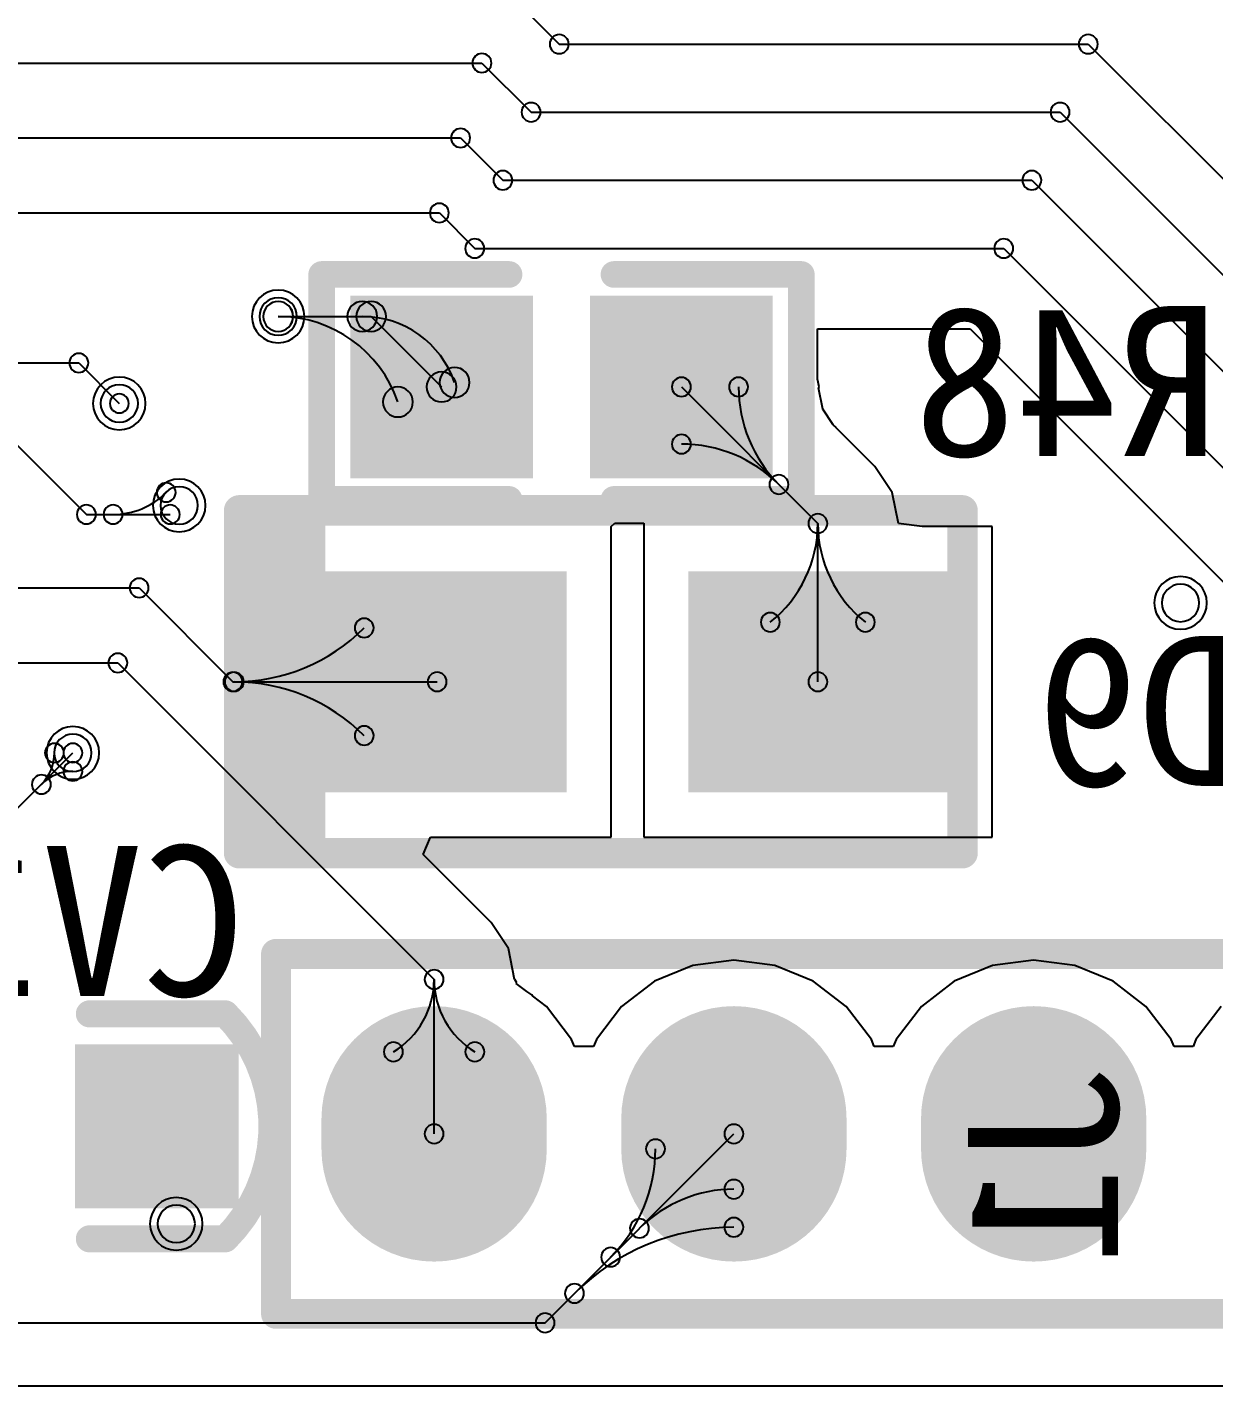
# Model space of a CAD drawing. Header units: inches. Extents: x 32166 to 34772, y 2386 to 4229.
# Drawn here: x 33718.05 to 33752.25, y 3073.33 to 3112.47 of the extents above; entities that cross this region are included whole.
import ezdxf

# ---------------------------------------------------------------- set-up
doc = ezdxf.new("R2010")
doc.units = ezdxf.units.IN
doc.header["$LTSCALE"] = 0.64311
doc.header["$MEASUREMENT"] = 0
for name, color, linetype in [('BOTTOMLAYER', 5, 'CONTINUOUS'), ('BOTTOMOVERLAY', 54, 'CONTINUOUS'), ('BOTTOMPASTE', 16, 'CONTINUOUS'), ('BOTTOMSOLDER', 6, 'CONTINUOUS'), ('KEEPOUTLAYER', 6, 'CONTINUOUS'), ('MULTILAYER', 9, 'CONTINUOUS')]:
    doc.layers.add(name, color=color, linetype=linetype)
doc.styles.get("Standard").update_dxf_attribs({"font": 'txt', "width": 0.8})

msp = doc.modelspace()

# ---------------------------------------------------------------- linework, layer by layer
at = {"layer": 'BOTTOMLAYER'}
for p, q in [((33731.77, 3113.593), (33733.385, 3111.977)), ((33733.385, 3111.977), (33748.631, 3111.977)), ((33748.631, 3111.977), (33767.449, 3093.159)), ((33713.449, 3111.433), (33731.156, 3111.433)), ((33731.156, 3111.433), (33732.573, 3110.016)), ((33732.573, 3110.016), (33747.818, 3110.016)), ((33747.818, 3110.016), (33766.636, 3091.198)), ((33713.449, 3109.273), (33730.542, 3109.273)), ((33730.542, 3109.273), (33731.761, 3108.055)), ((33731.761, 3108.055), (33747.006, 3108.055)), ((33747.006, 3108.055), (33765.824, 3089.237)), ((33713.449, 3107.113), (33729.929, 3107.113)), ((33729.929, 3107.113), (33730.948, 3106.093)), ((33730.948, 3106.093), (33746.194, 3106.093)), ((33746.194, 3106.093), (33765.012, 3087.276)), ((33725.284, 3104.132), (33727.964, 3104.132)), ((33727.964, 3104.132), (33729.994, 3102.102)), ((33740.829, 3102.326), (33740.829, 3103.772)), ((33740.829, 3103.772), (33745.232, 3103.772)), ((33745.232, 3103.772), (33763.37, 3085.634)), ((33713.449, 3102.793), (33719.54, 3102.793)), ((33719.54, 3102.793), (33720.706, 3101.627)), ((33740.873, 3102.102), (33740.829, 3102.326)), ((33736.906, 3102.102), (33740.838, 3098.17)), ((33740.856, 3102.08), (33740.873, 3102.102)), ((33740.979, 3101.461), (33740.856, 3102.08)), ((33740.873, 3102.102), (33740.873, 3102.102)), ((33741.28, 3101.011), (33740.979, 3101.461)), ((33741.307, 3100.983), (33741.28, 3101.011)), ((33741.364, 3100.94), (33741.307, 3100.983)), ((33741.357, 3100.933), (33741.364, 3100.94)), ((33742.479, 3099.812), (33741.357, 3100.933)), ((33717.553, 3100.633), (33719.756, 3098.43)), ((33742.982, 3099.059), (33742.479, 3099.812)), ((33743.165, 3098.17), (33742.982, 3099.059)), ((33742.982, 3099.059), (33742.982, 3099.059)), ((33719.756, 3098.43), (33722.174, 3098.43)), ((33734.885, 3098.081), (33734.983, 3098.179)), ((33734.885, 3089.138), (33734.885, 3098.081)), ((33734.885, 3098.081), (33734.885, 3098.081)), ((33734.885, 3098.081), (33734.885, 3098.081)), ((33734.983, 3098.179), (33735.818, 3098.179)), ((33735.818, 3098.179), (33735.818, 3098.081)), ((33735.818, 3098.081), (33735.818, 3098.081)), ((33735.818, 3098.081), (33735.818, 3089.138)), ((33740.838, 3093.61), (33740.838, 3098.17)), ((33743.844, 3098.081), (33743.165, 3098.17)), ((33745.858, 3098.081), (33743.844, 3098.081)), ((33745.858, 3089.138), (33745.858, 3098.081)), ((33713.449, 3096.313), (33721.277, 3096.313)), ((33721.277, 3096.313), (33723.98, 3093.61)), ((33713.449, 3094.153), (33720.663, 3094.153)), ((33720.663, 3094.153), (33729.778, 3085.038)), ((33723.98, 3093.61), (33729.865, 3093.61)), ((33717.639, 3089.833), (33719.367, 3091.561)), ((33729.467, 3088.632), (33729.677, 3089.138)), ((33729.677, 3089.138), (33734.885, 3089.138)), ((33735.818, 3089.138), (33745.858, 3089.138)), ((33731.42, 3086.679), (33729.467, 3088.632)), ((33731.923, 3085.926), (33731.42, 3086.679)), ((33732.1, 3085.038), (33731.923, 3085.926)), ((33737.234, 3085.439), (33736.131, 3084.982)), ((33738.418, 3085.595), (33737.234, 3085.439)), ((33739.603, 3085.439), (33738.418, 3085.595)), ((33740.706, 3084.982), (33739.603, 3085.439)), ((33745.874, 3085.439), (33744.771, 3084.982)), ((33747.058, 3085.595), (33745.874, 3085.439)), ((33748.243, 3085.439), (33747.058, 3085.595)), ((33749.346, 3084.982), (33748.243, 3085.439)), ((33729.778, 3080.588), (33729.778, 3085.038)), ((33732.101, 3085.038), (33732.1, 3085.037)), ((33732.1, 3085.037), (33732.1, 3085.038)), ((33732.131, 3084.99), (33732.101, 3085.038)), ((33732.162, 3084.942), (33732.131, 3084.99)), ((33732.148, 3084.919), (33732.162, 3084.942)), ((33732.447, 3084.69), (33732.148, 3084.919)), ((33732.162, 3084.942), (33732.162, 3084.942)), ((33732.162, 3084.942), (33732.162, 3084.942)), ((33732.162, 3084.942), (33732.162, 3084.942)), ((33732.162, 3084.942), (33732.162, 3084.942)), ((33732.162, 3084.942), (33732.162, 3084.942)), ((33732.162, 3084.942), (33732.162, 3084.942)), ((33732.162, 3084.942), (33732.162, 3084.942)), ((33732.162, 3084.942), (33732.162, 3084.942)), ((33732.593, 3084.592), (33732.447, 3084.69)), ((33736.131, 3084.982), (33735.183, 3084.255)), ((33741.654, 3084.255), (33740.706, 3084.982)), ((33744.771, 3084.982), (33743.823, 3084.255)), ((33750.293, 3084.255), (33749.346, 3084.982)), ((33732.613, 3084.562), (33732.593, 3084.592)), ((33733.014, 3084.255), (33732.613, 3084.562)), ((33733.741, 3083.308), (33733.014, 3084.255)), ((33735.183, 3084.255), (33734.456, 3083.308)), ((33742.381, 3083.308), (33741.654, 3084.255)), ((33743.823, 3084.255), (33743.096, 3083.308)), ((33751.021, 3083.308), (33750.293, 3084.255)), ((33752.463, 3084.255), (33751.736, 3083.308)), ((33733.824, 3083.106), (33733.741, 3083.308)), ((33734.373, 3083.106), (33733.824, 3083.106)), ((33734.456, 3083.308), (33734.373, 3083.106)), ((33742.464, 3083.106), (33742.381, 3083.308)), ((33743.013, 3083.106), (33742.464, 3083.106)), ((33743.096, 3083.308), (33743.013, 3083.106)), ((33751.104, 3083.106), (33751.021, 3083.308)), ((33751.653, 3083.106), (33751.104, 3083.106)), ((33751.736, 3083.308), (33751.653, 3083.106)), ((33732.975, 3075.145), (33738.418, 3080.588)), ((33712.455, 3075.145), (33732.975, 3075.145))]:
    msp.add_line(p, q, dxfattribs=at)
at = {"layer": 'BOTTOMLAYER', "const_width": 5.616}
for points in [[(33729.778, 3080.156), (33729.778, 3081.02)], [(33738.418, 3081.02), (33738.418, 3080.156)], [(33747.058, 3081.02), (33747.058, 3080.156)]]:
    msp.add_lwpolyline(points, dxfattribs=at)
at = {"layer": 'BOTTOMLAYER', "const_width": 2.808}
for points in [[(33731.182, 3081.02, 1), (33728.374, 3081.02, 1)], [(33739.822, 3081.02, 1), (33737.014, 3081.02, 1)], [(33748.462, 3081.02, 1), (33745.654, 3081.02, 1)], [(33731.182, 3080.156, 1), (33728.374, 3080.156, 1)], [(33739.822, 3080.156, 1), (33737.014, 3080.156, 1)], [(33748.462, 3080.156, 1), (33745.654, 3080.156, 1)]]:
    msp.add_lwpolyline(points, format="xyb", close=True, dxfattribs=at)
at = {"layer": 'BOTTOMLAYER'}
for centre, radius, start, end in [((33733.385, 3111.977), 0.274, 0, 180), ((33733.385, 3111.977), 0.274, 0, 180), ((33748.631, 3111.977), 0.274, 0, 180), ((33748.631, 3111.977), 0.274, 0, 180), ((33731.156, 3111.433), 0.274, 0, 180), ((33731.156, 3111.433), 0.274, 0, 180), ((33733.385, 3111.977), 0.274, 180, 0), ((33733.385, 3111.977), 0.274, 180, 0), ((33748.631, 3111.977), 0.274, 180, 0), ((33748.631, 3111.977), 0.274, 180, 0), ((33731.156, 3111.433), 0.274, 180, 0), ((33731.156, 3111.433), 0.274, 180, 0), ((33732.573, 3110.016), 0.274, 0, 180), ((33732.573, 3110.016), 0.274, 0, 180), ((33747.818, 3110.016), 0.274, 0, 180), ((33747.818, 3110.016), 0.274, 0, 180), ((33732.573, 3110.016), 0.274, 180, 0), ((33732.573, 3110.016), 0.274, 180, 0), ((33747.818, 3110.016), 0.274, 180, 0), ((33747.818, 3110.016), 0.274, 180, 0), ((33730.542, 3109.273), 0.274, 0, 180), ((33730.542, 3109.273), 0.274, 0, 180), ((33730.542, 3109.273), 0.274, 180, 0), ((33730.542, 3109.273), 0.274, 180, 0), ((33731.761, 3108.055), 0.274, 0, 180), ((33731.761, 3108.055), 0.274, 0, 180), ((33747.006, 3108.055), 0.274, 0, 180), ((33747.006, 3108.055), 0.274, 0, 180), ((33731.761, 3108.055), 0.274, 180, 0), ((33731.761, 3108.055), 0.274, 180, 0), ((33747.006, 3108.055), 0.274, 180, 0), ((33747.006, 3108.055), 0.274, 180, 0), ((33729.929, 3107.113), 0.274, 0, 180), ((33729.929, 3107.113), 0.274, 0, 180), ((33729.929, 3107.113), 0.274, 180, 0), ((33729.929, 3107.113), 0.274, 180, 0), ((33730.948, 3106.093), 0.274, 0, 180), ((33730.948, 3106.093), 0.274, 0, 180), ((33746.194, 3106.093), 0.274, 0, 180), ((33746.194, 3106.093), 0.274, 0, 180), ((33730.948, 3106.093), 0.274, 180, 0), ((33730.948, 3106.093), 0.274, 180, 0), ((33746.194, 3106.093), 0.274, 180, 0), ((33746.194, 3106.093), 0.274, 180, 0), ((33725.284, 3104.132), 0.54, 0, 180), ((33725.284, 3104.132), 0.432, 0, 180), ((33725.285, 3104.132), 0.432, 0, 180), ((33725.285, 3104.132), 0.432, 0, 180), ((33727.706, 3104.132), 0.432, 0, 180), ((33727.706, 3104.132), 0.432, 0, 180), ((33727.964, 3104.132), 0.432, 0, 180), ((33727.964, 3104.132), 0.432, 0, 180), ((33725.284, 3104.132), 0.54, 180, 0), ((33725.284, 3104.132), 0.432, 180, 0), ((33725.285, 3104.132), 0.432, 180, 0), ((33725.285, 3104.132), 0.432, 180, 0), ((33725.285, 3100.482), 3.65, 18.977, 90), ((33725.285, 3100.482), 3.65, 18.977, 90), ((33727.706, 3104.132), 0.432, 180, 0), ((33727.706, 3104.132), 0.432, 180, 0), ((33727.964, 3104.132), 0.432, 180, 0), ((33727.964, 3104.132), 0.432, 180, 0), ((33727.706, 3101.315), 2.817, 18.977, 90), ((33727.706, 3101.315), 2.817, 18.977, 90), ((33719.54, 3102.793), 0.274, 0, 180), ((33719.54, 3102.793), 0.274, 0, 180), ((33719.54, 3102.793), 0.274, 180, 0), ((33719.54, 3102.793), 0.274, 180, 0), ((33730.37, 3102.231), 0.432, 0, 180), ((33730.37, 3102.231), 0.432, 0, 180), ((33729.994, 3102.102), 0.432, 0, 180), ((33730.37, 3102.231), 0.432, 180, 0), ((33730.37, 3102.231), 0.432, 180, 0), ((33736.906, 3102.102), 0.274, 0, 180), ((33738.552, 3102.102), 0.274, 0, 180), ((33738.552, 3102.102), 0.274, 0, 180), ((33720.706, 3101.627), 0.54, 0, 180), ((33720.706, 3101.627), 0.274, 0, 180), ((33728.736, 3101.669), 0.432, 0, 180), ((33728.736, 3101.669), 0.432, 0, 180), ((33729.994, 3102.102), 0.432, 180, 0), ((33736.906, 3102.102), 0.274, 180, 0), ((33738.552, 3102.102), 0.274, 180, 0), ((33738.552, 3102.102), 0.274, 180, 0), ((33742.526, 3102.102), 3.974, 180, 225), ((33742.526, 3102.102), 3.974, 180, 225), ((33720.706, 3101.627), 0.54, 180, 0), ((33720.706, 3101.627), 0.274, 180, 0), ((33728.736, 3101.669), 0.432, 180, 0), ((33728.736, 3101.669), 0.432, 180, 0), ((33736.906, 3100.456), 0.274, 0, 180), ((33736.906, 3100.456), 0.274, 0, 180), ((33736.906, 3100.456), 0.274, 180, 0), ((33736.906, 3100.456), 0.274, 180, 0), ((33736.906, 3096.482), 3.974, 45, 90), ((33736.906, 3096.482), 3.974, 45, 90), ((33739.716, 3099.292), 0.274, 0, 180), ((33739.716, 3099.292), 0.274, 0, 180), ((33739.716, 3099.292), 0.274, 0, 180), ((33739.716, 3099.292), 0.274, 0, 180), ((33722.058, 3099.065), 0.274, 0, 180), ((33722.058, 3099.065), 0.274, 0, 180), ((33722.433, 3098.689), 0.54, 0, 180), ((33739.716, 3099.292), 0.274, 180, 0), ((33739.716, 3099.292), 0.274, 180, 0), ((33739.716, 3099.292), 0.274, 180, 0), ((33739.716, 3099.292), 0.274, 180, 0), ((33719.756, 3098.43), 0.274, 0, 180), ((33719.756, 3098.43), 0.274, 0, 180), ((33720.525, 3098.43), 0.274, 0, 180), ((33720.525, 3098.43), 0.274, 0, 180), ((33720.525, 3100.597), 2.167, 270.0002, 315.0002), ((33720.525, 3100.597), 2.167, 270.0002, 315.0002), ((33722.058, 3099.065), 0.274, 180, 0), ((33722.058, 3099.065), 0.274, 180, 0), ((33722.433, 3098.689), 0.54, 180, 0), ((33722.174, 3098.43), 0.274, 0, 180), ((33719.756, 3098.43), 0.274, 180, 0), ((33719.756, 3098.43), 0.274, 180, 0), ((33720.525, 3098.43), 0.274, 180, 0), ((33720.525, 3098.43), 0.274, 180, 0), ((33722.174, 3098.43), 0.274, 180, 0), ((33740.838, 3098.17), 0.274, 0, 180), ((33740.838, 3098.17), 0.274, 0, 180), ((33740.838, 3098.17), 0.274, 0, 180), ((33740.838, 3098.17), 0.274, 0, 180), ((33740.838, 3098.17), 0.274, 0, 180), ((33740.838, 3098.17), 0.274, 0, 180), ((33737.196, 3098.17), 3.641, 308.6061, 0.0001), ((33737.196, 3098.17), 3.641, 308.6061, 0.0001), ((33740.838, 3098.17), 0.274, 180, 0), ((33740.838, 3098.17), 0.274, 180, 0), ((33740.838, 3098.17), 0.274, 180, 0), ((33740.838, 3098.17), 0.274, 180, 0), ((33740.838, 3098.17), 0.274, 180, 0), ((33740.838, 3098.17), 0.274, 180, 0), ((33744.479, 3098.17), 3.641, 179.9999, 231.3939), ((33744.479, 3098.17), 3.641, 179.9999, 231.3939), ((33721.277, 3096.313), 0.274, 0, 180), ((33721.277, 3096.313), 0.274, 0, 180), ((33751.291, 3095.881), 0.54, 0, 180), ((33721.277, 3096.313), 0.274, 180, 0), ((33721.277, 3096.313), 0.274, 180, 0), ((33739.468, 3095.325), 0.274, 0, 180), ((33739.468, 3095.325), 0.274, 0, 180), ((33742.207, 3095.325), 0.274, 0, 180), ((33742.207, 3095.325), 0.274, 0, 180), ((33751.291, 3095.881), 0.54, 180, 0), ((33727.764, 3095.161), 0.274, 0, 180), ((33727.764, 3095.161), 0.274, 0, 180), ((33739.468, 3095.325), 0.274, 180, 0), ((33739.468, 3095.325), 0.274, 180, 0), ((33742.207, 3095.325), 0.274, 180, 0), ((33742.207, 3095.325), 0.274, 180, 0), ((33724.018, 3098.908), 5.298, 269.9999, 314.9999), ((33724.018, 3098.908), 5.298, 269.9999, 314.9999), ((33727.764, 3095.161), 0.274, 180, 0), ((33727.764, 3095.161), 0.274, 180, 0), ((33720.663, 3094.153), 0.274, 0, 180), ((33720.663, 3094.153), 0.274, 0, 180), ((33720.663, 3094.153), 0.274, 180, 0), ((33720.663, 3094.153), 0.274, 180, 0), ((33723.98, 3093.61), 0.274, 0, 180), ((33723.98, 3093.61), 0.274, 0, 180), ((33723.98, 3093.61), 0.274, 180, 0), ((33723.98, 3093.61), 0.274, 180, 0), ((33724.018, 3093.61), 0.274, 0, 180), ((33724.018, 3093.61), 0.274, 0, 180), ((33724.018, 3093.61), 0.274, 0, 180), ((33724.018, 3093.61), 0.274, 0, 180), ((33724.018, 3093.61), 0.274, 180, 0), ((33724.018, 3093.61), 0.274, 180, 0), ((33724.018, 3093.61), 0.274, 180, 0), ((33724.018, 3093.61), 0.274, 180, 0), ((33724.018, 3088.311), 5.298, 45.0001, 90.0001), ((33724.018, 3088.311), 5.298, 45.0001, 90.0001), ((33729.865, 3093.61), 0.274, 0, 180), ((33729.865, 3093.61), 0.274, 180, 0), ((33740.838, 3093.61), 0.274, 0, 180), ((33740.838, 3093.61), 0.274, 180, 0), ((33719.367, 3091.561), 0.54, 0, 180), ((33727.764, 3092.058), 0.274, 0, 180), ((33727.764, 3092.058), 0.274, 0, 180), ((33727.764, 3092.058), 0.274, 180, 0), ((33727.764, 3092.058), 0.274, 180, 0), ((33718.836, 3091.561), 0.274, 0, 180), ((33718.836, 3091.561), 0.274, 0, 180), ((33719.367, 3091.561), 0.274, 0, 180), ((33717.553, 3091.561), 1.283, 314.9996, 359.9996), ((33717.553, 3091.561), 1.283, 314.9996, 359.9996), ((33718.836, 3091.561), 0.274, 180, 0), ((33718.836, 3091.561), 0.274, 180, 0), ((33719.367, 3091.561), 0.54, 180, 0), ((33719.367, 3091.561), 0.274, 180, 0), ((33719.367, 3091.03), 0.274, 0, 180), ((33719.367, 3091.03), 0.274, 0, 180), ((33718.46, 3090.654), 0.274, 0, 180), ((33718.46, 3090.654), 0.274, 0, 180), ((33718.46, 3090.654), 0.274, 0, 180), ((33718.46, 3090.654), 0.274, 0, 180), ((33719.367, 3089.747), 1.283, 90.0004, 135.0004), ((33719.367, 3089.747), 1.283, 90.0004, 135.0004), ((33719.367, 3091.03), 0.274, 180, 0), ((33719.367, 3091.03), 0.274, 180, 0), ((33718.46, 3090.654), 0.274, 180, 0), ((33718.46, 3090.654), 0.274, 180, 0), ((33718.46, 3090.654), 0.274, 180, 0), ((33718.46, 3090.654), 0.274, 180, 0), ((33727.337, 3085.037), 2.442, 301.293, 360), ((33727.337, 3085.037), 2.442, 301.293, 360), ((33729.778, 3085.037), 0.274, 0, 180), ((33729.778, 3085.037), 0.274, 0, 180), ((33729.778, 3085.037), 0.274, 0, 180), ((33729.778, 3085.037), 0.274, 0, 180), ((33729.778, 3085.038), 0.274, 0, 180), ((33729.778, 3085.038), 0.274, 0, 180), ((33729.778, 3085.038), 0.274, 180, 0), ((33729.778, 3085.038), 0.274, 180, 0), ((33729.778, 3085.037), 0.274, 180, 0), ((33729.778, 3085.037), 0.274, 180, 0), ((33729.778, 3085.037), 0.274, 180, 0), ((33729.778, 3085.037), 0.274, 180, 0), ((33732.22, 3085.037), 2.442, 180, 238.707), ((33732.22, 3085.037), 2.442, 180, 238.707), ((33728.605, 3082.951), 0.274, 0, 180), ((33728.605, 3082.951), 0.274, 0, 180), ((33730.952, 3082.951), 0.274, 0, 180), ((33730.952, 3082.951), 0.274, 0, 180), ((33728.605, 3082.951), 0.274, 180, 0), ((33728.605, 3082.951), 0.274, 180, 0), ((33730.952, 3082.951), 0.274, 180, 0), ((33730.952, 3082.951), 0.274, 180, 0), ((33729.778, 3080.588), 0.274, 0, 180), ((33738.418, 3080.588), 0.274, 0, 180), ((33729.778, 3080.588), 0.274, 180, 0), ((33736.159, 3080.156), 0.274, 0, 180), ((33736.159, 3080.156), 0.274, 0, 180), ((33738.418, 3080.588), 0.274, 180, 0), ((33731.747, 3080.156), 4.412, 315, 0), ((33731.747, 3080.156), 4.412, 315, 0), ((33736.159, 3080.156), 0.274, 180, 0), ((33736.159, 3080.156), 0.274, 180, 0), ((33738.418, 3078.994), 0.274, 0, 180), ((33738.418, 3078.994), 0.274, 0, 180), ((33738.418, 3075.146), 3.848, 90, 135), ((33738.418, 3075.146), 3.848, 90, 135), ((33738.418, 3078.994), 0.274, 180, 0), ((33738.418, 3078.994), 0.274, 180, 0), ((33722.348, 3077.996), 0.54, 0, 180), ((33722.348, 3077.996), 0.54, 180, 0), ((33735.697, 3077.867), 0.274, 0, 180), ((33735.697, 3077.867), 0.274, 0, 180), ((33738.418, 3077.897), 0.274, 0, 180), ((33738.418, 3077.897), 0.274, 0, 180), ((33738.418, 3071.399), 6.497, 90.0001, 135.0001), ((33738.418, 3071.399), 6.497, 90.0001, 135.0001), ((33735.697, 3077.867), 0.274, 180, 0), ((33735.697, 3077.867), 0.274, 180, 0), ((33738.418, 3077.897), 0.274, 180, 0), ((33738.418, 3077.897), 0.274, 180, 0), ((33734.867, 3077.037), 0.274, 0, 180), ((33734.867, 3077.037), 0.274, 0, 180), ((33734.867, 3077.037), 0.274, 180, 0), ((33734.867, 3077.037), 0.274, 180, 0), ((33733.824, 3075.994), 0.274, 0, 180), ((33733.824, 3075.994), 0.274, 0, 180), ((33733.824, 3075.994), 0.274, 180, 0), ((33733.824, 3075.994), 0.274, 180, 0), ((33732.975, 3075.145), 0.274, 0, 180), ((33732.975, 3075.145), 0.274, 0, 180), ((33732.975, 3075.145), 0.274, 180, 0), ((33732.975, 3075.145), 0.274, 180, 0)]:
    msp.add_arc(centre, radius, start, end, dxfattribs=at)
for points in [[(33727.8, 3099.907), (33732.189, 3099.907), (33727.8, 3104.296), (33732.189, 3104.296)], [(33734.712, 3099.907), (33739.101, 3099.907), (33734.712, 3104.296), (33739.101, 3104.296)], [(33733.157, 3096.353), (33726.573, 3096.353), (33733.157, 3090.866), (33726.573, 3090.866)], [(33744.13, 3096.353), (33737.546, 3096.353), (33744.13, 3090.866), (33737.546, 3090.866)], [(33723.707, 3082.724), (33719.866, 3082.724), (33723.707, 3078.884), (33719.866, 3078.884)]]:
    msp.add_solid(points, dxfattribs=at)
at = {"layer": 'BOTTOMOVERLAY'}
for points, const_width in [([(33726.538, 3098.862), (33726.538, 3105.342)], 0.768), ([(33726.538, 3105.342), (33731.938, 3105.342)], 0.768), ([(33734.962, 3105.342), (33740.362, 3105.342)], 0.768), ([(33740.362, 3098.862), (33740.362, 3105.342)], 0.768), ([(33726.538, 3098.862), (33731.938, 3098.862)], 0.768), ([(33734.962, 3098.862), (33740.362, 3098.862)], 0.768), ([(33724.159, 3088.672), (33724.159, 3098.547)], 0.878), ([(33724.159, 3098.547), (33732.389, 3098.547)], 0.878), ([(33732.389, 3098.547), (33736.778, 3098.547)], 0.878), ([(33736.778, 3098.547), (33745.007, 3098.547)], 0.878), ([(33745.007, 3088.672), (33745.007, 3098.547)], 0.878), ([(33724.159, 3088.672), (33732.389, 3088.672)], 0.878), ([(33732.389, 3088.672), (33736.778, 3088.672)], 0.878), ([(33736.778, 3088.672), (33745.007, 3088.672)], 0.878), ([(33725.223, 3075.404), (33725.223, 3085.772)], 0.864), ([(33725.223, 3085.772), (33769.522, 3085.772)], 0.864), ([(33719.842, 3084.044), (33723.762, 3084.044)], 0.778), ([(33719.842, 3077.564), (33723.762, 3077.564)], 0.778), ([(33725.223, 3075.404), (33769.522, 3075.404)], 0.864)]:
    msp.add_lwpolyline(points, dxfattribs=dict(at, const_width=const_width))
for points, const_width in [([(33726.538, 3105.15, 1), (33726.538, 3105.534, 1)], 0.384), ([(33726.538, 3105.15, 1), (33726.538, 3105.534, 1)], 0.384), ([(33731.938, 3105.15, 1), (33731.938, 3105.534, 1)], 0.384), ([(33734.962, 3105.15, 1), (33734.962, 3105.534, 1)], 0.384), ([(33740.362, 3105.15, 1), (33740.362, 3105.534, 1)], 0.384), ([(33740.362, 3105.15, 1), (33740.362, 3105.534, 1)], 0.384), ([(33726.538, 3098.67, 1), (33726.538, 3099.054, 1)], 0.384), ([(33726.538, 3098.67, 1), (33726.538, 3099.054, 1)], 0.384), ([(33731.938, 3098.67, 1), (33731.938, 3099.054, 1)], 0.384), ([(33734.962, 3098.67, 1), (33734.962, 3099.054, 1)], 0.384), ([(33740.362, 3098.67, 1), (33740.362, 3099.054, 1)], 0.384), ([(33740.362, 3098.67, 1), (33740.362, 3099.054, 1)], 0.384), ([(33723.94, 3098.547, 1), (33724.379, 3098.547, 1)], 0.439), ([(33723.94, 3098.547, 1), (33724.379, 3098.547, 1)], 0.439), ([(33732.169, 3098.547, 1), (33732.608, 3098.547, 1)], 0.439), ([(33732.169, 3098.547, 1), (33732.608, 3098.547, 1)], 0.439), ([(33736.558, 3098.547, 1), (33736.997, 3098.547, 1)], 0.439), ([(33736.558, 3098.547, 1), (33736.997, 3098.547, 1)], 0.439), ([(33744.788, 3098.547, 1), (33745.227, 3098.547, 1)], 0.439), ([(33744.788, 3098.547, 1), (33745.227, 3098.547, 1)], 0.439), ([(33723.94, 3088.672, 1), (33724.379, 3088.672, 1)], 0.439), ([(33723.94, 3088.672, 1), (33724.379, 3088.672, 1)], 0.439), ([(33732.169, 3088.672, 1), (33732.608, 3088.672, 1)], 0.439), ([(33732.169, 3088.672, 1), (33732.608, 3088.672, 1)], 0.439), ([(33736.558, 3088.672, 1), (33736.997, 3088.672, 1)], 0.439), ([(33736.558, 3088.672, 1), (33736.997, 3088.672, 1)], 0.439), ([(33744.788, 3088.672, 1), (33745.227, 3088.672, 1)], 0.439), ([(33744.788, 3088.672, 1), (33745.227, 3088.672, 1)], 0.439), ([(33725.439, 3085.772, 1), (33725.007, 3085.772, 1)], 0.432), ([(33725.439, 3085.772, 1), (33725.007, 3085.772, 1)], 0.432), ([(33719.842, 3084.239, 1), (33719.842, 3083.85, 1)], 0.389), ([(33723.762, 3084.239, 1), (33723.762, 3083.85, 1)], 0.389), ([(33723.762, 3084.239, 1), (33723.762, 3083.85, 1)], 0.389), ([(33719.842, 3077.759, 1), (33719.842, 3077.37, 1)], 0.389), ([(33723.762, 3077.759, 1), (33723.762, 3077.37, 1)], 0.389), ([(33723.762, 3077.759, 1), (33723.762, 3077.37, 1)], 0.389), ([(33725.439, 3075.404, 1), (33725.007, 3075.404, 1)], 0.432), ([(33725.439, 3075.404, 1), (33725.007, 3075.404, 1)], 0.432)]:
    msp.add_lwpolyline(points, format="xyb", close=True, dxfattribs=dict(at, const_width=const_width))
at = {"layer": 'BOTTOMOVERLAY', "const_width": 0.778}
msp.add_lwpolyline([(33723.762, 3084.044, -0.414214), (33723.762, 3077.564)], format="xyb", dxfattribs=at)
at = {"layer": 'BOTTOMOVERLAY'}
msp.add_solid([(33724.226, 3088.67), (33726.64, 3088.67), (33724.226, 3098.546), (33726.64, 3098.546)], dxfattribs=at)
at = {"layer": 'BOTTOMPASTE'}
for points in [[(33727.8, 3099.907), (33732.189, 3099.907), (33727.8, 3104.296), (33732.189, 3104.296)], [(33734.712, 3099.907), (33739.101, 3099.907), (33734.712, 3104.296), (33739.101, 3104.296)], [(33733.157, 3096.353), (33726.573, 3096.353), (33733.157, 3090.866), (33726.573, 3090.866)], [(33744.13, 3096.353), (33737.546, 3096.353), (33744.13, 3090.866), (33737.546, 3090.866)], [(33723.707, 3082.724), (33719.866, 3082.724), (33723.707, 3078.884), (33719.866, 3078.884)]]:
    msp.add_solid(points, dxfattribs=at)
at = {"layer": 'BOTTOMSOLDER', "const_width": 6.494}
for points in [[(33729.778, 3080.156), (33729.778, 3081.02)], [(33738.418, 3081.02), (33738.418, 3080.156)], [(33747.058, 3081.02), (33747.058, 3080.156)]]:
    msp.add_lwpolyline(points, dxfattribs=at)
at = {"layer": 'BOTTOMSOLDER', "const_width": 3.247}
for points in [[(33731.402, 3081.02, 1), (33728.155, 3081.02, 1)], [(33740.042, 3081.02, 1), (33736.795, 3081.02, 1)], [(33748.682, 3081.02, 1), (33745.435, 3081.02, 1)], [(33731.402, 3080.156, 1), (33728.155, 3080.156, 1)], [(33740.042, 3080.156, 1), (33736.795, 3080.156, 1)], [(33748.682, 3080.156, 1), (33745.435, 3080.156, 1)]]:
    msp.add_lwpolyline(points, format="xyb", close=True, dxfattribs=at)
at = {"layer": 'BOTTOMSOLDER'}
for centre, start, end in [((33725.284, 3104.132), 0, 180), ((33725.284, 3104.132), 180, 0), ((33720.706, 3101.627), 0, 180), ((33720.706, 3101.627), 180, 0), ((33722.433, 3098.689), 0, 180), ((33722.433, 3098.689), 180, 0), ((33751.291, 3095.881), 0, 180), ((33751.291, 3095.881), 180, 0), ((33719.367, 3091.561), 0, 180), ((33719.367, 3091.561), 180, 0), ((33722.348, 3077.996), 0, 180), ((33722.348, 3077.996), 180, 0)]:
    msp.add_arc(centre, 0.759, start, end, dxfattribs=at)
for points in [[(33727.361, 3099.468), (33732.628, 3099.468), (33727.361, 3104.735), (33732.628, 3104.735)], [(33734.273, 3099.468), (33739.54, 3099.468), (33734.273, 3104.735), (33739.54, 3104.735)], [(33733.596, 3096.792), (33726.134, 3096.792), (33733.596, 3090.427), (33726.134, 3090.427)], [(33744.568, 3096.792), (33737.107, 3096.792), (33744.568, 3090.427), (33737.107, 3090.427)], [(33724.145, 3083.163), (33719.427, 3083.163), (33724.145, 3078.445), (33719.427, 3078.445)]]:
    msp.add_solid(points, dxfattribs=at)
at = {"layer": 'KEEPOUTLAYER'}
msp.add_line((32893.167, 3073.33), (34340.368, 3073.33), dxfattribs=at)
at = {"layer": 'MULTILAYER', "const_width": 5.616}
for points in [[(33729.778, 3080.156), (33729.778, 3081.02)], [(33738.418, 3081.02), (33738.418, 3080.156)], [(33747.058, 3081.02), (33747.058, 3080.156)]]:
    msp.add_lwpolyline(points, dxfattribs=at)
at = {"layer": 'MULTILAYER', "const_width": 2.808}
for points in [[(33731.182, 3081.02, 1), (33728.374, 3081.02, 1)], [(33739.822, 3081.02, 1), (33737.014, 3081.02, 1)], [(33748.462, 3081.02, 1), (33745.654, 3081.02, 1)], [(33731.182, 3080.156, 1), (33728.374, 3080.156, 1)], [(33739.822, 3080.156, 1), (33737.014, 3080.156, 1)], [(33748.462, 3080.156, 1), (33745.654, 3080.156, 1)]]:
    msp.add_lwpolyline(points, format="xyb", close=True, dxfattribs=at)
at = {"layer": 'MULTILAYER'}
for centre, start, end in [((33725.284, 3104.132), 0, 180), ((33725.284, 3104.132), 180, 0), ((33720.706, 3101.627), 0, 180), ((33720.706, 3101.627), 180, 0), ((33722.433, 3098.689), 0, 180), ((33722.433, 3098.689), 180, 0), ((33751.291, 3095.881), 0, 180), ((33751.291, 3095.881), 180, 0), ((33719.367, 3091.561), 0, 180), ((33719.367, 3091.561), 180, 0), ((33722.348, 3077.996), 0, 180), ((33722.348, 3077.996), 180, 0)]:
    msp.add_arc(centre, 0.54, start, end, dxfattribs=at)

# ---------------------------------------------------------------- texts
at = {"layer": 'BOTTOMOVERLAY', "text_generation_flag": 2}
for s, rotation, p in [('R48', 360, (33752.415, 3100.114)), ('LED9', 360, (33758.895, 3090.61)), ('CV1', 360, (33724.335, 3084.562)), ('J1', 90, (33749.484, 3082.68))]:
    msp.add_text(s, height=4.32, rotation=rotation, dxfattribs=at).set_placement(p)

doc.saveas('drawing.dxf')
